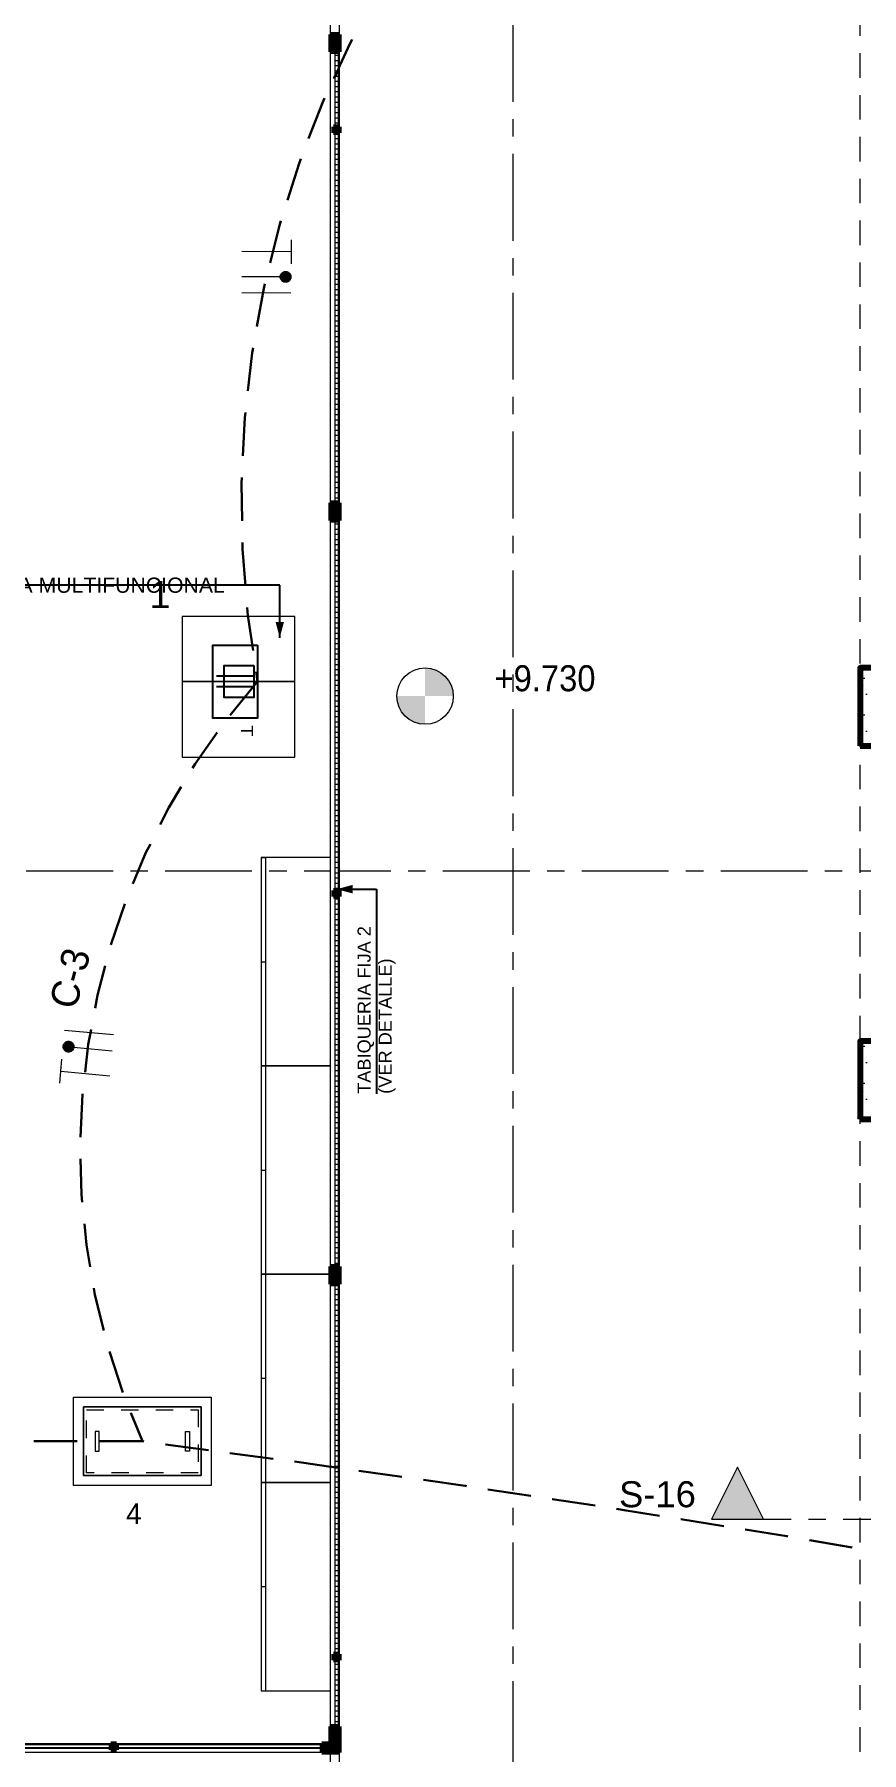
# Model space of a CAD drawing. Header units: inches. Extents: x -19 to 5698, y -728 to 92.
# Drawn here: x 203.31 to 208.08, y 18.6 to 28.5 of the extents above; entities that cross this region are included whole.
import ezdxf

# ---------------------------------------------------------------- set-up
doc = ezdxf.new("R2010")
doc.units = ezdxf.units.IN
doc.header["$MEASUREMENT"] = 0
doc.set_wipeout_variables(frame=1)
for name, pattern in [('01 HJ$0$REF - 01 HJ$0$HIDDEN2', [0.1875, 0.125, -0.0625]), ('CONTINUA', [0]), ('HIDDEN', [0.375, 0.25, -0.125]), ('Hidden Line', [0.195611, 0.141111, -0.0545]), ('HIDDEN2', [0.1875, 0.125, -0.0625]), ('Punto & Raya', [0.65, 0.5, -0.075, 0, -0.075]), ('Punto & Rayas', [0.335139, 0.15875, -0.088194, 0, -0.088194]), ('RAYITAS', [0.375, 0.25, -0.125]), ('Wipeout_Contour', [1, 0, -1])]:
    doc.linetypes.add(name, pattern=pattern)
doc.layers.get('0').update_dxf_attribs({"color": 61})
for name, color, linetype, lineweight in [('00 APARATOS-ELECTRICOS', 253, 'Continuous', 0), ('00 conduct tomacorr', 120, 'HIDDEN', 30), ('00 IE CKTO ILUMINACION', 3, 'Continuous', 50), ('00 IE LUZ EMERGENCIA', 253, 'Continuous', 0), ('00_IE_Luminarias', 253, 'Continuous', 0), ('CANALES', 104, 'Continuous', 15), ('T-TECHO-E', 150, 'Continuous', 20), ('T.S.', 61, 'Continuous', 25), ('TOMACORRIENTE', 22, 'RAYITAS', 9)]:
    doc.layers.add(name, color=color, linetype=linetype, lineweight=lineweight)
for name, color, linetype in [('02 _ ARQ _ ALB _ Mobiliario', 7, 'Continuous'), ('02 _ ARQ _ ZON _ Espacio.3D', 7, 'Continuous'), ('08 _ STR _ EXT _ 06 Columnas', 7, 'Continuous'), ('08 _ STR _ EXT _ 09 Vigas', 251, 'Continuous'), ('Acabado - Muros', 7, 'Continuous'), ('Interior - Mobiliario', 7, 'Continuous'), ('Marcador - Secciones', 7, 'Continuous'), ('Notas - Etiquetas', 7, 'Continuous')]:
    doc.layers.add(name, color=color, linetype=linetype)
doc.styles.add('Annotative', font='arial.ttf')
doc.styles.add('Estilo_Generado_3', font='arial.ttf')
doc.styles.add('Estilo_Generado_4', font='swisse.ttf')
doc.dimstyles.new('Estilo_Generado__8', dxfattribs={"dimtxt": 0.18, "dimasz": 0.0912, "dimexe": 0.18, "dimexo": 0.0625, "dimgap": 0, "dimtad": 0, "dimtih": 1, "dimtoh": 1, "dimdec": 4, "dimzin": 0, "dimdsep": 46, "dimcen": 0.09, "dimadec": 0, "dimazin": 0, "dimtfac": 1, "dimtdec": 4, "dimtmove": 0, "dimatfit": 3, "dimldrblk": 'ARROWHEAD_5', "dimfxl": 1, "dimtolj": 1, "dimtzin": 0, "dimarcsym": 0})
pattern_1 = [(0, (185.00004, 1e-08), (0, 0.3897114), [0.024375, -0.200625]), (0, (185.11254, 0.19486), (0, 0.3897114), [0.024375, -0.200625]), (60, (185.00004, 1e-08), (-0.3375, 0.1948557), [0.024375, -0.200625]), (60, (185.22504, 1e-08), (-0.3375, 0.1948557), [0.024375, -0.200625]), (120, (185.0244, 1e-08), (0.3375, 0.1948557), [0.024375, -0.200625]), (120, (185.2494, 1e-08), (0.3375, 0.1948557), [0.024375, -0.200625]), (0, (185.00004, 0.0375), (0, 0.075), [0, -0.075, 0, -0.1125]), (45, (185.03754, 0.0375), (-0.05303301, 0.05303301), [0, -0.05625, 0, -0.09375])]
pattern_2 = [(0, (185.000038, 1e-08), (0, 0.03), [])]

# ---------------------------------------------------------------- blocks, each defined once
blk = doc.blocks.new('ARROWHEAD_5')
at = {"linetype": 'Continuous', "lineweight": 0}
blk.add_hatch(color=0, dxfattribs=at).paths.add_polyline_path([(-1, 0.2679), (0, 0), (-1, -0.2679)])
at = {"color": 0, "linetype": 'Continuous', "lineweight": 0}
blk.add_line((0, 0), (-1, 0), dxfattribs=at)
blk = doc.blocks.new('BUZON TIPO II')
at = {"layer": 'CANALES', "color": 5}
for p, q in [((-0.3, 0.175), (0.3, 0.175)), ((-0.3, -0.175), (-0.3, 0.175)), ((0.3, 0.175), (0.3, -0.175)), ((0.3, -0.175), (-0.3, -0.175))]:
    blk.add_line(p, q, dxfattribs=at)
blk.add_lwpolyline([(-0.35, 0.225), (0.35, 0.225), (0.35, -0.225), (-0.35, -0.225), (-0.35, 0.225)], dxfattribs=at)
at = {"layer": 'CANALES', "color": 3}
for points in [[(-0.3, 0.175), (-0.3, -0.175), (0.3, -0.175), (0.3, 0.175), (-0.3, 0.175)], [(-0.24, 0), (-0.24, 0.05), (-0.22, 0.05), (-0.22, 0), (-0.22, -0.05), (-0.24, -0.05), (-0.24, 0)], [(0.24, 0), (0.24, 0.05), (0.22, 0.05), (0.22, 0), (0.22, -0.05), (0.24, -0.05), (0.24, 0)]]:
    blk.add_lwpolyline(points, dxfattribs=at)
at = {"layer": 'CANALES', "color": 5, "linetype": '01 HJ$0$REF - 01 HJ$0$HIDDEN2', "ltscale": 0.1}
blk.add_lwpolyline([(-0.285, 0.16), (0.285, 0.16), (0.285, -0.16), (-0.285, -0.16), (-0.285, 0.16)], dxfattribs=at)
blk = doc.blocks.new('a')
at = {"layer": 'TOMACORRIENTE', "ltscale": 0.05}
h = blk.add_hatch(color=4, dxfattribs=at)
edge = h.paths.add_edge_path()
edge.add_arc((0, 0.0752), 0.0211, 0, 360)
at = {"layer": 'TOMACORRIENTE', "color": 4}
for p, q in [((-0.1455, 0.0963), (-0.0515, 0.0963)), ((-0.0985, 0.0963), (-0.0985, -0.0966)), ((0, 0.0963), (0, -0.0963)), ((0.0623, -0.0963), (0.0623, 0.0963))]:
    blk.add_line(p, q, dxfattribs=at)
blk.add_circle((0, 0.0752), 0.0211, dxfattribs=at)
blk = doc.blocks.new('CABLE 3FACE')
at = {"layer": 'T-TECHO-E', "rotation": 59.94170052614085}
blk.add_blockref('a', (0, 0), dxfattribs=at)
blk = doc.blocks.new('T.S.')
for p, q in [((2755.0914, 1630.1123), (2755.0914, 1629.8975)), ((2755.153, 1630.1123), (2755.153, 1629.8975))]:
    blk.add_line(p, q)
for points in [[(2754.9116, 1630.1338), (2755.3328, 1630.1338), (2755.3328, 1629.8758), (2754.9116, 1629.8758)], [(2755.0298, 1630.1123), (2755.2146, 1630.1123), (2755.2146, 1629.9403), (2755.0298, 1629.9403)]]:
    blk.add_lwpolyline(points, close=True)
at = {"color": 3, "insert": (2755.3768, 1630.1075), "char_height": 0.07, "attachment_point": 1}
blk.add_mtext_dynamic_manual_height_columns('{\\fVerdana|b0|i0|c0|p34;\\C1;T}', width=0.044429, gutter_width=12.5, heights=[0], dxfattribs=at)

msp = doc.modelspace()

# ---------------------------------------------------------------- hatches: boundary and pattern name
at = {"linetype": 'Continuous', "lineweight": 13}
for points in [[(205.5637, 24.6872), (205.7262, 24.6872), (205.7139, 24.7494), (205.6786, 24.8021), (205.6259, 24.8373), (205.5637, 24.8497)], [(205.5637, 24.6872), (205.4012, 24.6872), (205.4136, 24.625), (205.4488, 24.5723), (205.5015, 24.5371), (205.5637, 24.5247)]]:
    msp.add_hatch(color=7, dxfattribs=at).paths.add_polyline_path(points)
at = {"layer": '08 _ STR _ EXT _ 06 Columnas', "linetype": 'Continuous', "lineweight": 9}
h = msp.add_hatch(dxfattribs=at)
h.set_pattern_fill('HORMIGÓN_EN_MASA_0002', style=0, pattern_type=2)
h.set_pattern_definition(pattern_1)
h.paths.add_polyline_path([(208.07, 24.4), (208.57, 24.4), (208.57, 24.85), (208.07, 24.85)])
h = msp.add_hatch(dxfattribs=at)
h.set_pattern_fill('HORMIGÓN_EN_MASA_0002', style=0, pattern_type=2)
h.set_pattern_definition(pattern_1)
h.paths.add_polyline_path([(208.07, 22.25), (208.57, 22.25), (208.57, 22.7), (208.07, 22.7)])
at = {"layer": 'Marcador - Secciones', "linetype": 'Continuous', "lineweight": 20}
msp.add_hatch(color=152, dxfattribs=at).paths.add_polyline_path([(207.2136, 19.9456), (207.5136, 19.9456), (207.3636, 20.2456)])

# ---------------------------------------------------------------- linework, layer by layer
at = {"color": 7, "linetype": 'Continuous', "lineweight": 13}
msp.add_circle((205.5637, 24.6872), 0.1625, dxfattribs=at)
at = {"layer": '00 conduct tomacorr'}
msp.add_line((203.9354, 20.3937), (196.8738, 20.3937), dxfattribs=at)
msp.add_arc((207.6673, 22.0666), 4.0896, 138.60203, 204.14538, dxfattribs=at)
at = {"layer": '02 _ ARQ _ ALB _ Mobiliario', "color": 175, "linetype": 'Continuous', "lineweight": 13, "flags": 128}
for points in [[(204.164, 24.771), (204.814, 24.771), (204.814, 25.146), (204.164, 25.146)], [(204.164, 24.771), (204.164, 24.336), (204.814, 24.336), (204.814, 24.771)]]:
    msp.add_lwpolyline(points, close=True, dxfattribs=at)
at = {"layer": '02 _ ARQ _ ZON _ Espacio.3D', "color": 254, "linetype": 'Continuous', "lineweight": 0, "flags": 128}
msp.add_lwpolyline([(231.67, 29.7), (208.07, 29.7), (205.07, 29.7), (205.07, 17.4), (229.57, 17.4)], dxfattribs=at)
for points in [[(205.02, 18.65), (205.02, 29.6999), (193.32, 29.6999), (193.32, 25.3384), (194.57, 25.3384), (194.57, 25.1632), (193.32, 25.1632), (193.32, 18.6489)], [(205.0199, 6.5), (205.02, 18.6001), (193.32, 18.6001), (193.32, 6.5)]]:
    msp.add_lwpolyline(points, close=True, dxfattribs=at)
msp.add_lwpolyline([(208.07, 22.25), (208.07, 22.7), (208.57, 22.7), (208.57, 24.4), (208.07, 24.4), (208.07, 24.85), (208.57, 24.85), (208.57, 26.75, -0.137976), (210.5252, 27.3), (224.32, 27.3, -1), (224.32, 19.8), (210.5252, 19.8, -0.137981), (208.57, 20.35), (208.57, 22.25)], format="xyb", close=True, dxfattribs=at)
at = {"layer": '08 _ STR _ EXT _ 06 Columnas', "color": 7, "linetype": 'Continuous', "lineweight": 80, "flags": 128}
for points in [[(208.07, 24.4), (208.57, 24.4), (208.57, 24.85), (208.07, 24.85)], [(208.07, 22.25), (208.57, 22.25), (208.57, 22.7), (208.07, 22.7)]]:
    msp.add_lwpolyline(points, close=True, dxfattribs=at)
at = {"layer": '08 _ STR _ EXT _ 09 Vigas', "color": 251, "linetype": 'Hidden Line', "lineweight": 13, "true_color": 0x636466}
msp.add_line((208.07, 17.4), (208.07, 29.7), dxfattribs=at)
at = {"layer": 'Acabado - Muros', "color": 7, "linetype": 'Continuous', "lineweight": 60}
for p, q in [((205.07, 28.5), (205.02, 28.5)), ((205.07, 18.65), (205.02, 18.65)), ((205.07, 18.65), (205.07, 18.6))]:
    msp.add_line(p, q, dxfattribs=at)
at = {"layer": 'Interior - Mobiliario', "color": 175, "linetype": 'Continuous', "lineweight": 13}
for p, q in [((204.62, 23.7568), (204.645, 23.7568)), ((204.645, 23.7568), (204.645, 22.5568)), ((204.62, 23.1568), (204.645, 23.1568)), ((204.62, 22.5568), (204.645, 22.5568)), ((204.645, 22.5568), (204.645, 21.3568)), ((204.62, 21.9568), (204.645, 21.9568)), ((204.62, 21.3568), (204.645, 21.3568)), ((204.645, 21.3568), (204.645, 20.1568)), ((204.62, 20.7568), (204.645, 20.7568)), ((204.62, 20.1568), (204.645, 20.1568)), ((204.645, 20.1568), (204.645, 18.9568)), ((204.62, 19.5568), (204.645, 19.5568))]:
    msp.add_line(p, q, dxfattribs=at)
at = {"layer": 'Interior - Mobiliario', "color": 175, "linetype": 'Continuous', "lineweight": 13, "flags": 128}
for points in [[(204.62, 23.7568), (204.62, 22.5568), (205.02, 22.5568), (205.02, 23.7568)], [(204.62, 22.5568), (204.62, 21.3568), (205.02, 21.3568), (205.02, 22.5568)], [(204.62, 21.3568), (204.62, 20.1568), (205.02, 20.1568), (205.02, 21.3568)], [(204.62, 20.1568), (204.62, 18.9568), (205.02, 18.9568), (205.02, 20.1568)]]:
    msp.add_lwpolyline(points, close=True, dxfattribs=at)
at = {"layer": 'Marcador - Secciones', "color": 251, "linetype": 'Punto & Raya', "lineweight": 13, "true_color": 0x636466}
for p, q in [((206.07, 46.2111), (206.07, 0.8878)), ((189.6667, 23.6815), (213.9526, 23.6815))]:
    msp.add_line(p, q, dxfattribs=at)
at = {"layer": 'Marcador - Secciones', "color": 251, "linetype": 'Punto & Rayas', "lineweight": 13, "true_color": 0x636466}
msp.add_line((207.5136, 19.9456), (213.7833, 19.9456), dxfattribs=at)
at = {"layer": 'Marcador - Secciones', "color": 152, "linetype": 'Continuous', "lineweight": 20, "flags": 128}
msp.add_lwpolyline([(207.2136, 19.9456), (207.5136, 19.9456), (207.3636, 20.2456)], close=True, dxfattribs=at)

# ---------------------------------------------------------------- block references
at = {"layer": '00 APARATOS-ELECTRICOS', "lineweight": 25, "xscale": 1.130955386209125, "yscale": 1.130955386209125, "zscale": 1.130955386209125, "rotation": 180.0000000000012}
msp.add_blockref('BUZON TIPO II', (203.9354, 20.3937, 0.0001), dxfattribs=at)
at = {"layer": '00 conduct tomacorr', "xscale": 1.47256122672843, "yscale": 1.47256122672843, "zscale": 1.47256122672843}
for p, rotation in [((204.6497, 27.1032), 209.7894777823319), ((203.6205, 22.6572), 24.80284173348383)]:
    msp.add_blockref('CABLE 3FACE', p, dxfattribs=dict(at, rotation=rotation))
at = {"layer": 'T.S.', "rotation": 270}
msp.add_blockref('T.S.', (-1425.5343, 2779.8932), dxfattribs=at)

# ---------------------------------------------------------------- texts
at = {"color": 7, "lineweight": 13, "insert": (205.9637, 24.7131), "char_height": 0.15, "attachment_point": 7, "style": 'Estilo_Generado_4'}
msp.add_mtext('\\A1;{\\W0.900000x;\\pql;\\fSwis721 Ex BT|b0|i0|c0|p34;+9.730}', dxfattribs=at)
at = {"layer": '00 IE CKTO ILUMINACION', "color": 4, "linetype": 'CONTINUA', "lineweight": 15}
msp.add_text('C-3', height=0.15962, rotation=75.50419, dxfattribs=at).set_placement((203.5519, 22.8754, 0))
at = {"layer": '00 IE LUZ EMERGENCIA', "style": 'Annotative'}
msp.add_attdef('1', (203.9761, 25.1943, 0), '', height=0.1562, dxfattribs=at)
at = {"layer": '00_IE_Luminarias', "color": 240, "linetype": 'HIDDEN2', "true_color": 0xed1f24}
msp.add_text('4', height=0.1204, dxfattribs=at).set_placement((203.8419, 19.9168, -5710.8719))
at = {"layer": 'Marcador - Secciones', "color": 152, "lineweight": 20, "insert": (207.1236, 20.0117), "char_height": 0.15, "attachment_point": 9, "style": 'Estilo_Generado_3'}
msp.add_mtext('\\A1;{\\pqr;\\pt0;\\fArial|b0|i0|c0|p34;S-16}', dxfattribs=at)
at = {"layer": 'Notas - Etiquetas', "color": 5, "linetype": 'Continuous', "lineweight": 35, "insert": (202.5702, 25.3258), "char_height": 0.0875, "attachment_point": 4, "style": 'Estilo_Generado_4'}
msp.add_mtext('\\A1;{\\pql;\\fSwis721 Ex BT|b0|i0|c0|p34;IMPRESORA MULTIFUNCIONAL}', dxfattribs=at)
at = {"layer": 'Notas - Etiquetas', "color": 171, "linetype": 'Continuous', "lineweight": 13, "insert": (205.2845, 22.3958), "char_height": 0.075, "width": 1.05871, "attachment_point": 4, "rotation": 89.99998, "line_spacing_factor": 0.969465, "style": 'Estilo_Generado_4'}
msp.add_mtext('\\A1;{\\pql;\\fSwis721 Ex BT|b0|i0|c0|p34;TABIQUERIA FIJA 2 (VER DETALLE)\\fSwis721 Ex BT|b0|i0|c0|p34; }', dxfattribs=at)

# ---------------------------------------------------------------- leaders
at = {"layer": 'Notas - Etiquetas', "color": 144, "linetype": 'Continuous', "lineweight": 13, "annotation_type": 0, "has_hookline": 1, "hookline_direction": 1, "text_width": 2.0495}
msp.add_leader([(204.7269, 25.0237), (204.7269, 25.3258), (202.5702, 25.3258)], dimstyle='Estilo_Generado__8', dxfattribs=at)
at = {"layer": 'Notas - Etiquetas', "color": 144, "linetype": 'Continuous', "lineweight": 13, "annotation_type": 0, "has_hookline": 1, "hookline_direction": 1, "text_width": 1.0627, "horizontal_direction": (0, 1, 0)}
msp.add_leader([(205.055, 23.575), (205.2845, 23.575), (205.2845, 22.3958)], dimstyle='Estilo_Generado__8', dxfattribs=at)

# ---------------------------------------------------------------- next in the draw order: wipeouts: each hides what was drawn before it
at = {"color": 254, "linetype": 'Wipeout_Contour', "lineweight": 0, "ltscale": 9770.667269}
msp.add_wipeout([(205.02, 27.95), (205.02, 25.8), (205.07, 25.8), (205.07, 27.9335), (205.037, 27.9335), (205.037, 27.95)], dxfattribs=at).dxf.layer = 'Acabado - Muros'
at = {"color": 254, "linetype": 'Wipeout_Contour', "lineweight": 0, "ltscale": 9770.258849}
msp.add_wipeout([(205.02, 23.55), (205.02, 21.4), (205.07, 21.4), (205.07, 23.5335), (205.037, 23.5335), (205.037, 23.55)], dxfattribs=at).dxf.layer = 'Acabado - Muros'
at = {"color": 254, "linetype": 'Wipeout_Contour', "lineweight": 0, "ltscale": 9770.00058}
msp.add_wipeout([(205.07, 21.3), (205.02, 21.3), (205.02, 19.15), (205.037, 19.15), (205.037, 19.1665), (205.07, 19.1665)], dxfattribs=at).dxf.layer = 'Acabado - Muros'
at = {"color": 254, "linetype": 'Wipeout_Contour', "lineweight": 0, "ltscale": 9756.646602}
msp.add_wipeout([(201.62, 18.65), (201.62, 18.6), (203.77, 18.6), (203.77, 18.617), (203.7535, 18.617), (203.7535, 18.65)], dxfattribs=at).dxf.layer = 'Acabado - Muros'

# ---------------------------------------------------------------- next in the draw order: wipeouts: each hides what was drawn before it
at = {"color": 254, "linetype": 'Wipeout_Contour', "lineweight": 0, "ltscale": 9770.722174}
msp.add_wipeout([(205.02, 28.4), (205.02, 27.95), (205.037, 27.95), (205.037, 27.9665), (205.07, 27.9665), (205.07, 28.4)], dxfattribs=at).dxf.layer = 'Acabado - Muros'
at = {"color": 254, "linetype": 'Wipeout_Contour', "lineweight": 0, "ltscale": 9770.355772}
msp.add_wipeout([(205.07, 25.7), (205.02, 25.7), (205.02, 23.55), (205.037, 23.55), (205.037, 23.5665), (205.07, 23.5665)], dxfattribs=at).dxf.layer = 'Acabado - Muros'
at = {"color": 254, "linetype": 'Wipeout_Contour', "lineweight": 0, "ltscale": 9769.959398}
msp.add_wipeout([(205.02, 19.15), (205.02, 18.75), (205.07, 18.75), (205.07, 19.1335), (205.037, 19.1335), (205.037, 19.15)], dxfattribs=at).dxf.layer = 'Acabado - Muros'
at = {"color": 254, "linetype": 'Wipeout_Contour', "lineweight": 0, "ltscale": 9765.369332}
msp.add_wipeout([(203.7865, 18.617), (203.77, 18.617), (203.77, 18.6), (204.97, 18.6), (204.97, 18.65), (203.7865, 18.65)], dxfattribs=at).dxf.layer = 'Acabado - Muros'

# ---------------------------------------------------------------- next in the draw order: linework, layer by layer
at = {"layer": 'Acabado - Muros', "color": 251, "linetype": 'Continuous', "lineweight": 13, "flags": 128}
for points in [[(205.02, 25.8), (205.02, 27.95), (205.02, 28.4)], [(205.07, 27.9665), (205.07, 28.4)], [(205.07, 25.8), (205.07, 27.9335)], [(205.02, 21.4), (205.02, 23.55), (205.02, 25.7)], [(205.07, 23.5665), (205.07, 25.7)], [(205.07, 21.4), (205.07, 23.5335)], [(205.02, 18.75), (205.02, 19.15), (205.02, 21.3)], [(205.07, 19.1665), (205.07, 21.3)], [(205.07, 18.75), (205.07, 19.1335)], [(203.7535, 18.65), (201.62, 18.65)], [(204.97, 18.65), (203.7865, 18.65)], [(204.97, 18.6), (203.77, 18.6), (201.62, 18.6)]]:
    msp.add_lwpolyline(points, dxfattribs=at)

# ---------------------------------------------------------------- next in the draw order: wipeouts: each hides what was drawn before it
at = {"color": 254, "linetype": 'Wipeout_Contour', "lineweight": 0, "ltscale": 6513.580436}
msp.add_wipeout([(205.065, 27.9335), (205.045, 27.9335), (205.045, 25.8), (205.065, 25.8)], dxfattribs=at).dxf.layer = 'Acabado - Muros'
at = {"color": 254, "linetype": 'Wipeout_Contour', "lineweight": 0, "ltscale": 6513.439159}
msp.add_wipeout([(205.065, 25.7), (205.045, 25.7), (205.045, 23.5665), (205.065, 23.5665)], dxfattribs=at).dxf.layer = 'Acabado - Muros'
at = {"color": 254, "linetype": 'Wipeout_Contour', "lineweight": 0, "ltscale": 6513.196684}
msp.add_wipeout([(205.065, 21.3), (205.045, 21.3), (205.045, 19.1665), (205.065, 19.1665)], dxfattribs=at).dxf.layer = 'Acabado - Muros'
at = {"color": 254, "linetype": 'Wipeout_Contour', "lineweight": 0, "ltscale": 6503.646325}
msp.add_wipeout([(201.62, 18.645), (201.62, 18.625), (203.7535, 18.625), (203.7535, 18.645)], dxfattribs=at).dxf.layer = 'Acabado - Muros'

# ---------------------------------------------------------------- next in the draw order: hatches: boundary and pattern name
at = {"layer": 'Acabado - Muros', "linetype": 'Continuous', "lineweight": 0}
h = msp.add_hatch(dxfattribs=at)
h.set_pattern_fill('CONTRACHAPADO_0002', color=254, style=0, pattern_type=2)
h.set_pattern_definition(pattern_2)
h.paths.add_polyline_path([(205.065, 27.9335), (205.045, 27.9335), (205.045, 25.8), (205.065, 25.8)])
msp.add_hatch(color=254, dxfattribs=at).paths.add_polyline_path([(205.02, 25.8), (205.02, 25.7), (205.07, 25.7), (205.07, 25.8)])
h = msp.add_hatch(dxfattribs=at)
h.set_pattern_fill('CONTRACHAPADO_0002', color=254, style=0, pattern_type=2)
h.set_pattern_definition(pattern_2)
h.paths.add_polyline_path([(205.065, 25.7), (205.045, 25.7), (205.045, 23.5665), (205.065, 23.5665)])
h = msp.add_hatch(dxfattribs=at)
h.set_pattern_fill('CONTRACHAPADO_0002', color=254, style=0, pattern_type=2)
h.set_pattern_definition(pattern_2)
h.paths.add_polyline_path([(205.065, 21.3), (205.045, 21.3), (205.045, 19.1665), (205.065, 19.1665)])
h = msp.add_hatch(dxfattribs=at)
h.set_pattern_fill('CONTRACHAPADO_0002', color=254, style=0, pattern_type=2)
h.set_pattern_definition(pattern_2)
h.paths.add_polyline_path([(201.62, 18.645), (201.62, 18.625), (203.7535, 18.625), (203.7535, 18.645)])

# ---------------------------------------------------------------- next in the draw order: linework, layer by layer
at = {"layer": 'Acabado - Muros', "color": 7, "linetype": 'Continuous', "lineweight": 60}
for p, q in [((205.02, 25.8), (205.02, 25.7)), ((205.07, 25.8), (205.02, 25.8)), ((205.07, 25.8), (205.07, 25.7)), ((205.07, 25.7), (205.02, 25.7)), ((205.07, 21.3), (205.02, 21.3))]:
    msp.add_line(p, q, dxfattribs=at)
at = {"layer": 'Acabado - Muros', "color": 7, "linetype": 'Continuous', "lineweight": 13, "flags": 128}
for points in [[(205.065, 27.9335), (205.045, 27.9335), (205.045, 25.8), (205.065, 25.8)], [(205.065, 25.7), (205.045, 25.7), (205.045, 23.5665), (205.065, 23.5665)], [(205.065, 21.3), (205.045, 21.3), (205.045, 19.1665), (205.065, 19.1665)], [(201.62, 18.645), (201.62, 18.625), (203.7535, 18.625), (203.7535, 18.645)]]:
    msp.add_lwpolyline(points, close=True, dxfattribs=at)

# ---------------------------------------------------------------- next in the draw order: wipeouts: each hides what was drawn before it
at = {"color": 254, "linetype": 'Wipeout_Contour', "lineweight": 0, "ltscale": 6513.668127}
msp.add_wipeout([(205.065, 28.4), (205.045, 28.4), (205.045, 27.9665), (205.065, 27.9665)], dxfattribs=at).dxf.layer = 'Acabado - Muros'
at = {"color": 254, "linetype": 'Wipeout_Contour', "lineweight": 0, "ltscale": 6513.313825}
msp.add_wipeout([(205.065, 23.5335), (205.045, 23.5335), (205.045, 21.4), (205.065, 21.4)], dxfattribs=at).dxf.layer = 'Acabado - Muros'
at = {"color": 254, "linetype": 'Wipeout_Contour', "lineweight": 0, "ltscale": 6513.133199}
msp.add_wipeout([(205.065, 19.1335), (205.045, 19.1335), (205.045, 18.75), (205.065, 18.75)], dxfattribs=at).dxf.layer = 'Acabado - Muros'
at = {"color": 254, "linetype": 'Wipeout_Contour', "lineweight": 0, "ltscale": 6510.412027}
msp.add_wipeout([(203.7865, 18.645), (203.7865, 18.625), (204.97, 18.625), (204.97, 18.645)], dxfattribs=at).dxf.layer = 'Acabado - Muros'

# ---------------------------------------------------------------- next in the draw order: hatches: boundary and pattern name
at = {"layer": 'Acabado - Muros', "linetype": 'Continuous', "lineweight": 0}
for points in [[(205.07, 28.4), (205.07, 28.5), (205.02, 28.5), (205.02, 28.4)], [(205.037, 27.9665), (205.037, 27.9335), (205.07, 27.9335), (205.07, 27.9665)], [(205.037, 23.5665), (205.037, 23.5335), (205.07, 23.5335), (205.07, 23.5665)], [(205.02, 21.4), (205.02, 21.3), (205.07, 21.3), (205.07, 21.4)], [(205.037, 19.1665), (205.037, 19.1335), (205.07, 19.1335), (205.07, 19.1665)], [(205.07, 18.75), (205.02, 18.75), (205.02, 18.65), (205.07, 18.65)], [(203.7535, 18.617), (203.7865, 18.617), (203.7865, 18.65), (203.7535, 18.65)], [(204.97, 18.65), (204.97, 18.6), (205.07, 18.6), (205.07, 18.65)]]:
    msp.add_hatch(color=254, dxfattribs=at).paths.add_polyline_path(points)
h = msp.add_hatch(dxfattribs=at)
h.set_pattern_fill('CONTRACHAPADO_0002', color=254, style=0, pattern_type=2)
h.set_pattern_definition(pattern_2)
h.paths.add_polyline_path([(205.065, 28.4), (205.045, 28.4), (205.045, 27.9665), (205.065, 27.9665)])
h = msp.add_hatch(dxfattribs=at)
h.set_pattern_fill('CONTRACHAPADO_0002', color=254, style=0, pattern_type=2)
h.set_pattern_definition(pattern_2)
h.paths.add_polyline_path([(205.065, 23.5335), (205.045, 23.5335), (205.045, 21.4), (205.065, 21.4)])
h = msp.add_hatch(dxfattribs=at)
h.set_pattern_fill('CONTRACHAPADO_0002', color=254, style=0, pattern_type=2)
h.set_pattern_definition(pattern_2)
h.paths.add_polyline_path([(205.065, 19.1335), (205.045, 19.1335), (205.045, 18.75), (205.065, 18.75)])
h = msp.add_hatch(dxfattribs=at)
h.set_pattern_fill('CONTRACHAPADO_0002', color=254, style=0, pattern_type=2)
h.set_pattern_definition(pattern_2)
h.paths.add_polyline_path([(203.7865, 18.645), (203.7865, 18.625), (204.97, 18.625), (204.97, 18.645)])

# ---------------------------------------------------------------- next in the draw order: linework, layer by layer
at = {"layer": '00 conduct tomacorr'}
for centre, radius, start, end in [((210.3614, 25.8135), 5.8554, 130.98187, 190.2549), ((190.7661, -81.8041), 103.0428, 74.311515, 82.657289)]:
    msp.add_arc(centre, radius, start, end, dxfattribs=at)
at = {"layer": 'Acabado - Muros', "color": 7, "linetype": 'Continuous', "lineweight": 60}
for p, q in [((205.02, 28.5), (205.02, 28.4)), ((205.07, 28.5), (205.07, 28.4)), ((205.07, 28.4), (205.02, 28.4)), ((205.037, 27.9665), (205.037, 27.9335)), ((205.07, 27.9665), (205.037, 27.9665)), ((205.07, 27.9335), (205.037, 27.9335)), ((205.07, 27.9665), (205.07, 27.9335)), ((205.037, 23.5665), (205.037, 23.5335)), ((205.07, 23.5665), (205.037, 23.5665)), ((205.07, 23.5665), (205.07, 23.5335)), ((205.07, 23.5335), (205.037, 23.5335)), ((205.02, 21.4), (205.02, 21.3)), ((205.07, 21.4), (205.02, 21.4)), ((205.07, 21.4), (205.07, 21.3)), ((205.037, 19.1665), (205.037, 19.1335)), ((205.07, 19.1665), (205.037, 19.1665)), ((205.07, 19.1335), (205.037, 19.1335)), ((205.07, 19.1665), (205.07, 19.1335)), ((205.02, 18.75), (205.02, 18.65)), ((205.07, 18.75), (205.02, 18.75)), ((205.07, 18.75), (205.07, 18.65)), ((203.7535, 18.65), (203.7535, 18.617)), ((203.7865, 18.65), (203.7535, 18.65)), ((203.7865, 18.617), (203.7535, 18.617)), ((203.7865, 18.65), (203.7865, 18.617)), ((204.97, 18.65), (204.97, 18.6)), ((205.07, 18.65), (204.97, 18.65)), ((205.07, 18.6), (204.97, 18.6))]:
    msp.add_line(p, q, dxfattribs=at)
at = {"layer": 'Acabado - Muros', "color": 7, "linetype": 'Continuous', "lineweight": 13, "flags": 128}
for points in [[(205.065, 28.4), (205.045, 28.4), (205.045, 27.9665), (205.065, 27.9665)], [(205.065, 23.5335), (205.045, 23.5335), (205.045, 21.4), (205.065, 21.4)], [(205.065, 19.1335), (205.045, 19.1335), (205.045, 18.75), (205.065, 18.75)], [(203.7865, 18.645), (203.7865, 18.625), (204.97, 18.625), (204.97, 18.645)]]:
    msp.add_lwpolyline(points, close=True, dxfattribs=at)

doc.saveas('drawing.dxf')
